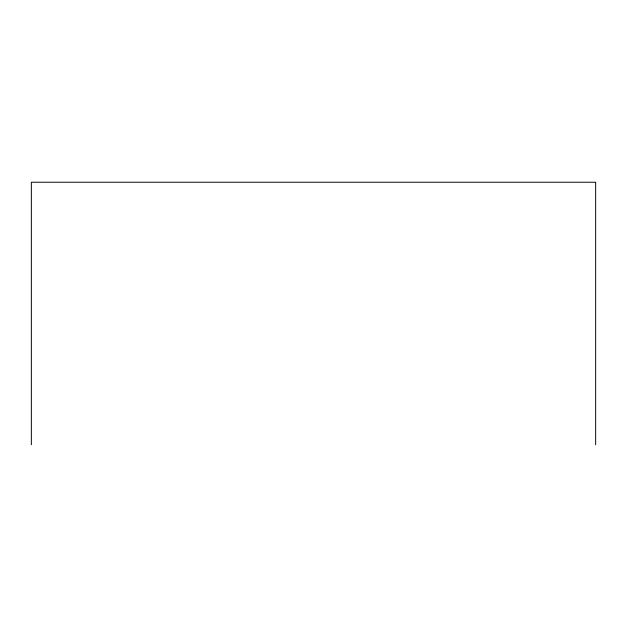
<?xml version="1.0" encoding="UTF-8"?>
<svg xmlns="http://www.w3.org/2000/svg" width="627" height="627" viewBox="0 0 627 627"><rect width="100%" height="100%" fill="white"/><g stroke="black" fill="none" stroke-linecap="round" stroke-linejoin="round"><path stroke-width="0.94" d="M595.65 444.762L595.65 182.238L31.35 182.238L31.35 444.762"/></g></svg>
